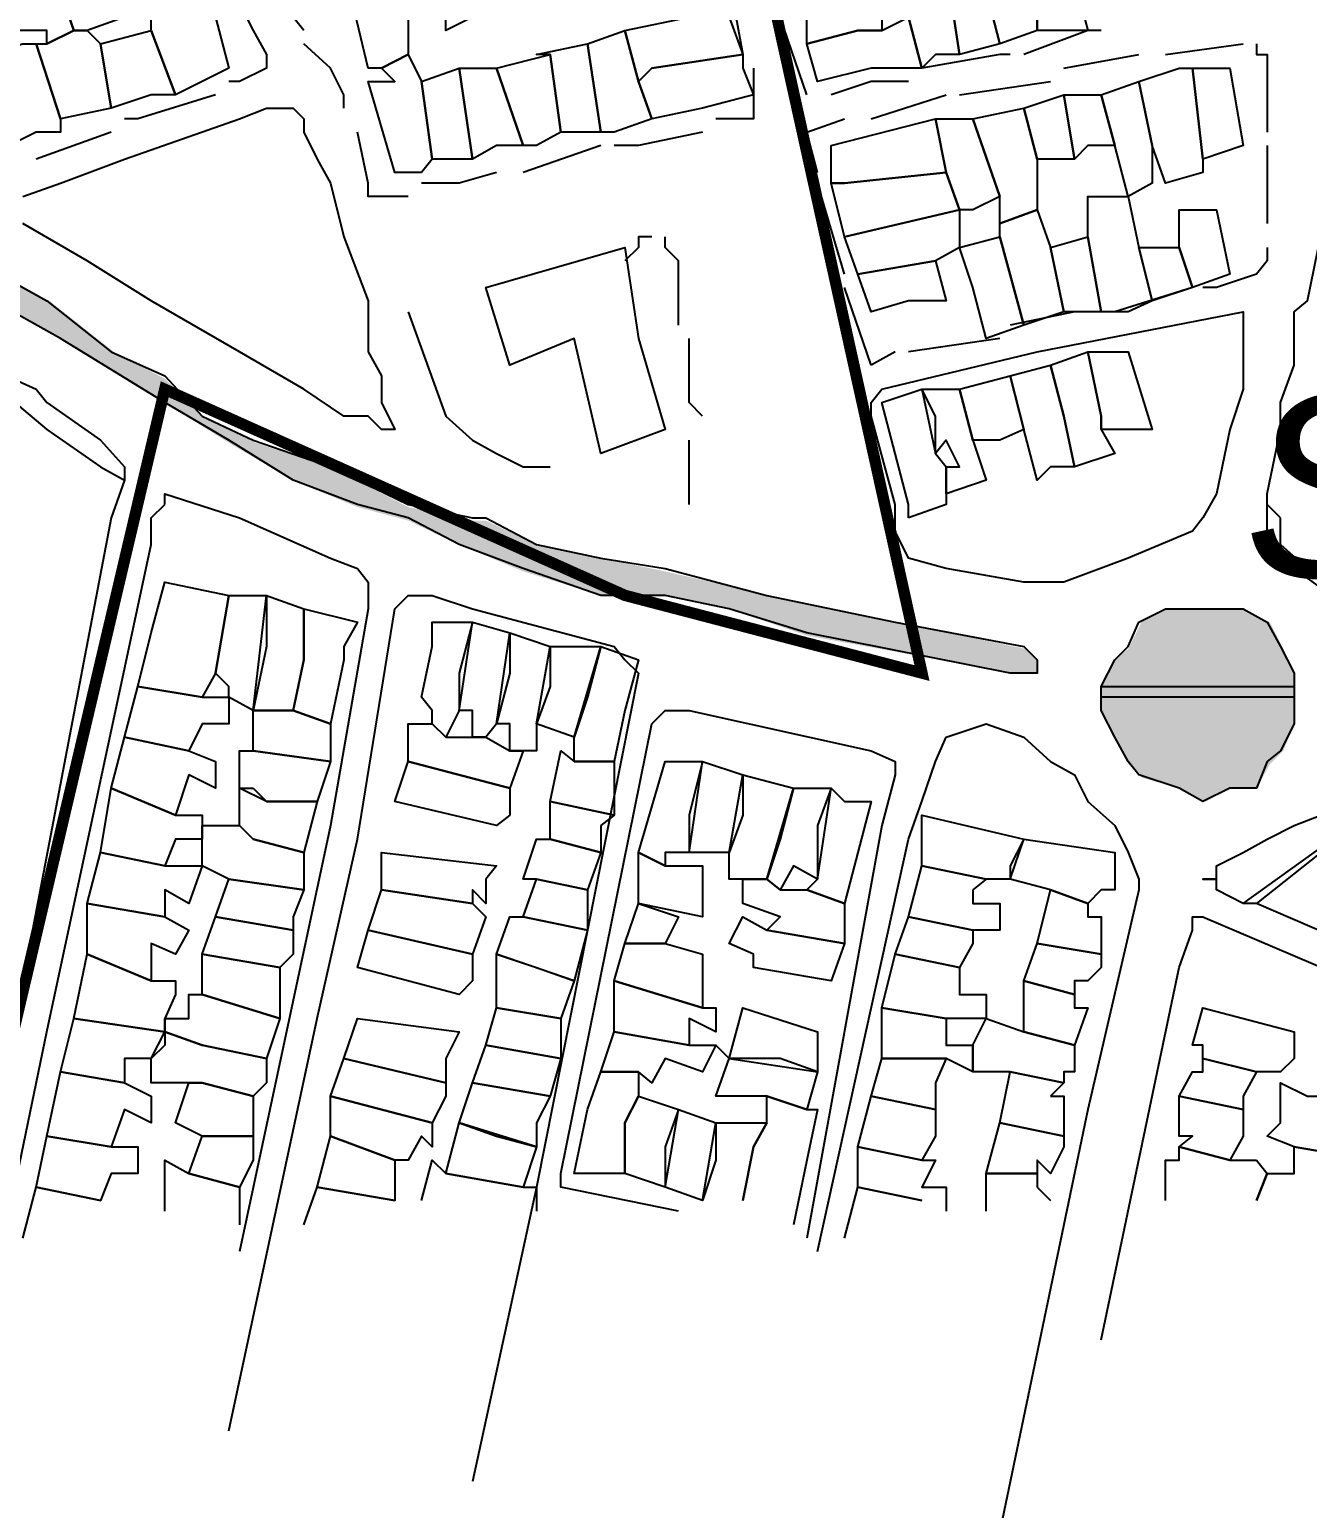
# Model space of a CAD drawing. Header units: millimetres. Extents: x -3588 to 75209, y -3737 to 38254.
# Drawn here: x 18194.7 to 18329.5, y 32647.2 to 32803.1 of the extents above; entities that cross this region are included whole.
import ezdxf

# ---------------------------------------------------------------- set-up
doc = ezdxf.new("R2010")
doc.units = ezdxf.units.MM
for name, color, linetype in [('H', 250, 'Continuous'), ('P', 253, 'Continuous'), ('T', 7, 'Continuous')]:
    doc.layers.add(name, color=color, linetype=linetype)

msp = doc.modelspace()

# ---------------------------------------------------------------- hatches: boundary and pattern name
at = {"layer": 'H', "linetype": 'Continuous'}
for points in [[(18165.442, 32789.491), (18156.128, 32793.443), (18146.526, 32798.805), (18131.578, 32806.983), (18120.84, 32813.768), (18112.662, 32817.993), (18103.348, 32823.354), (18092.337, 32830.14), (18085.552, 32834.093), (18078.782, 32836.91), (18072.012, 32840.862), (18072.012, 32842.271), (18072.012, 32843.679), (18073.421, 32843.679), (18083.023, 32838.318), (18092.337, 32832.669), (18095.154, 32831.548), (18103.348, 32825.899), (18111.254, 32821.946), (18122.248, 32816.585), (18131.578, 32811.224), (18139.756, 32806.983), (18150.767, 32800.213), (18157.536, 32796.26), (18168.275, 32790.899), (18175.044, 32786.658), (18181.814, 32782.705), (18196.777, 32774.527), (18203.547, 32769.166), (18208.924, 32766.333), (18212.877, 32762.38), (18218.51, 32759.564), (18226.416, 32757.019), (18234.61, 32752.794), (18241.38, 32751.37), (18242.788, 32751.37), (18248.149, 32748.841), (18254.935, 32747.417), (18261.704, 32746.008), (18272.715, 32743.48), (18286.27, 32740.647), (18299.809, 32737.831), (18300.946, 32736.694), (18300.946, 32735.286), (18298.401, 32735.286), (18276.668, 32739.239), (18268.474, 32742.056), (18261.704, 32743.48), (18254.935, 32743.48), (18246.741, 32746.008), (18239.971, 32748.841), (18234.61, 32751.37), (18229.249, 32752.794), (18222.463, 32755.611), (18215.694, 32759.564), (18208.924, 32763.805), (18198.186, 32770.574), (18185.767, 32777.344), (18180.406, 32779.888), (18175.044, 32784.129), (18165.442, 32789.491), (18165.442, 32789.491)], [(18321.27, 32742.056), (18322.679, 32742.056), (18325.495, 32740.647), (18326.92, 32737.831), (18328.04, 32735.286), (18328.04, 32733.878), (18328.04, 32732.469), (18328.04, 32729.925), (18326.92, 32727.092), (18325.495, 32725.684), (18324.087, 32723.155), (18321.27, 32723.155), (18318.726, 32721.731), (18315.909, 32723.155), (18311.956, 32724.275), (18310.548, 32725.684), (18309.123, 32728.516), (18307.715, 32731.045), (18307.715, 32732.469), (18307.715, 32733.878), (18309.123, 32736.694), (18310.548, 32737.831), (18311.956, 32740.647), (18314.501, 32742.056), (18315.909, 32742.056), (18318.726, 32742.056), (18321.27, 32742.056), (18321.27, 32742.056)]]:
    msp.add_hatch(color=256, dxfattribs=at).paths.add_polyline_path(points)

# ---------------------------------------------------------------- linework, layer by layer
at = {"layer": 'P', "const_width": 1.2}
for points in [[(18245.333, 32931.764), (18288.799, 32735.286), (18257.464, 32743.48), (18208.924, 32765.213), (18187.175, 32672.904)], [(18187.175, 32672.904), (18208.924, 32765.213), (18257.464, 32743.48), (18288.799, 32735.286), (18245.333, 32931.764)]]:
    msp.add_lwpolyline(points, dxfattribs=at)
at = {"layer": 'P'}
for points in [[(18200.73, 32803.03), (18199.322, 32803.03), (18196.489, 32811.224), (18196.489, 32812.632), (18202.139, 32814.04), (18204.683, 32804.454), (18200.73, 32803.03)], [(18299.537, 32811.224), (18300.946, 32808.391), (18300.946, 32803.03), (18296.993, 32801.621), (18295.584, 32807.271), (18295.584, 32809.815), (18296.993, 32809.815), (18296.993, 32812.632), (18299.537, 32814.04), (18299.537, 32811.224)], [(18193.961, 32811.224), (18196.489, 32812.632), (18196.489, 32811.224), (18199.322, 32803.03), (18196.489, 32801.621), (18196.489, 32803.03), (18192.552, 32803.03), (18191.128, 32809.815), (18191.128, 32811.224), (18193.961, 32811.224)], [(18241.38, 32804.454), (18238.563, 32803.03), (18238.563, 32805.862), (18237.139, 32811.224), (18241.38, 32812.632), (18242.788, 32804.454), (18241.38, 32804.454)], [(18295.584, 32808.391), (18295.584, 32807.271), (18296.993, 32801.621), (18292.752, 32800.501), (18291.343, 32809.815), (18290.223, 32811.224), (18291.343, 32811.224), (18292.752, 32811.224), (18295.584, 32812.632), (18295.584, 32809.815), (18295.584, 32808.391)], [(18300.946, 32805.862), (18300.946, 32808.391), (18299.537, 32811.224), (18303.762, 32812.632), (18306.307, 32803.03), (18300.946, 32803.03), (18300.946, 32805.862)], [(18234.61, 32804.454), (18234.61, 32800.501), (18231.778, 32799.077), (18230.369, 32799.077), (18227.825, 32809.815), (18233.202, 32811.224), (18234.61, 32804.454)], [(18223.6, 32803.03), (18222.463, 32804.454), (18219.647, 32808.391), (18219.647, 32809.815), (18222.463, 32809.815)], [(18290.223, 32800.501), (18288.799, 32799.077), (18287.39, 32804.454), (18285.982, 32808.391), (18291.343, 32809.815), (18292.752, 32800.501), (18290.223, 32800.501)], [(18215.694, 32808.391), (18216.814, 32805.862), (18218.238, 32803.03)], [(18268.474, 32808.391), (18269.898, 32800.501)], [(18212.877, 32797.668), (18210.045, 32796.26), (18207.5, 32803.03), (18207.5, 32805.862), (18210.045, 32807.271), (18212.877, 32807.271), (18214.285, 32804.454), (18215.694, 32799.077), (18212.877, 32797.668)], [(18283.438, 32803.03), (18282.029, 32803.03), (18276.668, 32801.621), (18276.668, 32805.862), (18284.574, 32807.271), (18284.574, 32803.03), (18283.438, 32803.03)], [(18260.296, 32799.077), (18258.888, 32797.668), (18257.464, 32803.03), (18264.249, 32804.454), (18268.474, 32804.454), (18269.898, 32800.501), (18260.296, 32799.077)], [(18276.668, 32796.26), (18273.851, 32804.454)], [(18285.982, 32799.077), (18283.438, 32799.077), (18277.788, 32797.668), (18276.668, 32801.621), (18282.029, 32803.03), (18284.574, 32803.03), (18287.39, 32804.454), (18288.799, 32799.077), (18285.982, 32799.077)], [(18202.139, 32801.621), (18203.275, 32794.852), (18197.914, 32793.716), (18195.369, 32801.621), (18196.489, 32801.621), (18199.322, 32803.03), (18200.73, 32803.03), (18202.139, 32801.621)], [(18207.5, 32796.26), (18203.275, 32794.852), (18202.139, 32801.621), (18207.5, 32803.03), (18210.045, 32796.26), (18207.5, 32796.26)], [(18218.238, 32803.03), (18219.647, 32800.501), (18219.647, 32799.077), (18216.814, 32797.668), (18215.694, 32797.668)], [(18258.888, 32797.668), (18260.296, 32793.716), (18256.343, 32792.307), (18254.935, 32792.307), (18253.527, 32801.621), (18257.464, 32803.03), (18258.888, 32797.668)], [(18307.715, 32803.03), (18306.307, 32803.03), (18299.537, 32800.501)], [(18195.369, 32792.307), (18192.552, 32790.899), (18192.552, 32792.307), (18191.128, 32797.668), (18189.72, 32800.501), (18193.961, 32801.621), (18195.369, 32801.621), (18197.914, 32793.716), (18197.914, 32792.307), (18195.369, 32792.307)], [(18227.825, 32794.852), (18227.825, 32796.26), (18226.416, 32799.077), (18223.6, 32801.621)], [(18252.102, 32792.307), (18250.694, 32792.307), (18249.574, 32800.501), (18248.149, 32800.501), (18253.527, 32801.621), (18254.935, 32792.307), (18252.102, 32792.307)], [(18314.501, 32800.501), (18322.679, 32801.621)], [(18324.087, 32801.621), (18324.087, 32800.501), (18325.223, 32800.501), (18325.223, 32799.077), (18325.223, 32796.26), (18325.223, 32792.307)], [(18236.019, 32788.066), (18233.202, 32788.066), (18230.369, 32797.668), (18233.202, 32797.668), (18231.778, 32799.077), (18234.61, 32800.501), (18236.019, 32797.668), (18237.139, 32789.491), (18236.019, 32788.066)], [(18248.149, 32790.899), (18246.741, 32790.899), (18243.924, 32799.077), (18249.574, 32800.501), (18250.694, 32792.307), (18248.149, 32790.899)], [(18265.657, 32794.852), (18260.296, 32793.716), (18258.888, 32797.668), (18260.296, 32799.077), (18269.898, 32800.501), (18269.898, 32799.077), (18271.019, 32796.26), (18265.657, 32794.852)], [(18298.113, 32800.501), (18296.993, 32800.501), (18288.799, 32799.077)], [(18303.762, 32799.077), (18311.668, 32800.501)], [(18239.971, 32789.491), (18237.139, 32789.491), (18236.019, 32797.668), (18239.971, 32799.077), (18241.38, 32789.491), (18239.971, 32789.491)], [(18243.924, 32790.899), (18241.38, 32789.491), (18239.971, 32799.077), (18243.924, 32799.077), (18246.741, 32790.899), (18243.924, 32790.899)], [(18271.019, 32799.077), (18271.019, 32796.26), (18271.019, 32794.852), (18271.019, 32793.716), (18269.898, 32793.716), (18267.066, 32793.716)], [(18318.438, 32789.491), (18318.438, 32788.066), (18314.501, 32786.946), (18313.076, 32790.899), (18311.668, 32797.668), (18315.909, 32799.077), (18317.317, 32799.077), (18318.438, 32789.491)], [(18318.438, 32799.077), (18321.27, 32799.077), (18322.679, 32790.899), (18318.438, 32789.491), (18317.317, 32799.077), (18318.438, 32799.077)], [(18287.39, 32797.668), (18283.438, 32797.668), (18279.213, 32796.26)], [(18292.752, 32796.26), (18302.354, 32797.668)], [(18313.076, 32790.899), (18313.076, 32786.946), (18310.548, 32785.538), (18309.123, 32790.899), (18307.715, 32796.26), (18311.668, 32797.668), (18313.076, 32790.899)], [(18193.961, 32785.538), (18197.914, 32786.946), (18204.683, 32789.491), (18216.814, 32793.716), (18219.647, 32794.852), (18221.055, 32794.852), (18222.463, 32794.852), (18223.6, 32793.716), (18223.6, 32792.307), (18225.008, 32789.491), (18226.416, 32786.946), (18227.825, 32781.297), (18230.369, 32774.527), (18230.369, 32769.166), (18231.778, 32766.621), (18231.778, 32763.805), (18233.202, 32760.972), (18231.778, 32760.972), (18230.369, 32762.38)], [(18214.285, 32796.26), (18206.092, 32793.716), (18204.683, 32793.716)], [(18283.438, 32793.716), (18291.343, 32796.26)], [(18300.946, 32789.491), (18300.946, 32784.129), (18296.993, 32782.705), (18296.993, 32785.538), (18294.176, 32793.716), (18299.537, 32794.852), (18300.946, 32789.491)], [(18302.354, 32789.491), (18300.946, 32789.491), (18299.537, 32794.852), (18303.762, 32796.26), (18304.899, 32789.491), (18302.354, 32789.491)], [(18306.307, 32790.899), (18304.899, 32789.491), (18303.762, 32796.26), (18307.715, 32796.26), (18309.123, 32790.899), (18306.307, 32790.899)], [(18277.788, 32788.066), (18276.668, 32792.307), (18280.621, 32793.716)], [(18280.621, 32786.946), (18279.213, 32786.946), (18279.213, 32790.899), (18290.223, 32793.716), (18291.343, 32788.066), (18280.621, 32786.946)], [(18294.176, 32784.129), (18292.752, 32784.129), (18291.343, 32788.066), (18290.223, 32793.716), (18294.176, 32793.716), (18296.993, 32785.538), (18294.176, 32784.129)], [(18203.275, 32792.307), (18195.369, 32789.491)], [(18231.778, 32785.538), (18230.369, 32785.538), (18230.369, 32786.946), (18229.249, 32792.307)], [(18265.657, 32792.307), (18258.888, 32790.899), (18256.343, 32790.899)], [(18254.935, 32790.899), (18246.741, 32788.066)], [(18325.223, 32790.899), (18325.223, 32785.538), (18325.223, 32782.705)], [(18243.924, 32788.066), (18239.971, 32786.946), (18236.019, 32786.946)], [(18280.621, 32781.297), (18279.213, 32786.946), (18280.621, 32786.946), (18291.343, 32788.066), (18292.752, 32784.129), (18280.621, 32781.297)], [(18234.61, 32785.538), (18231.778, 32785.538)], [(18280.621, 32777.344), (18277.788, 32786.946)], [(18310.548, 32773.391), (18307.715, 32773.391), (18306.307, 32781.297), (18306.307, 32785.538), (18310.548, 32785.538), (18311.668, 32780.176), (18313.076, 32774.527), (18310.548, 32773.391)], [(18331.993, 32743.48), (18328.04, 32746.297), (18325.223, 32748.841), (18325.223, 32750.249), (18325.223, 32751.658), (18325.223, 32753.066), (18325.223, 32754.202), (18326.632, 32760.972), (18326.632, 32763.805), (18328.04, 32767.742), (18328.04, 32773.391), (18329.448, 32774.527), (18331.993, 32786.946)], [(18292.752, 32782.705), (18292.752, 32781.297), (18292.752, 32780.176), (18290.223, 32778.752), (18282.029, 32777.344), (18280.621, 32781.297), (18292.752, 32784.129), (18292.752, 32782.705)], [(18302.354, 32780.176), (18303.762, 32773.391), (18299.537, 32771.983), (18296.993, 32781.297), (18296.993, 32782.705), (18300.946, 32784.129), (18302.354, 32780.176)], [(18321.27, 32777.344), (18317.317, 32775.935), (18315.909, 32780.176), (18315.909, 32784.129), (18319.862, 32784.129), (18321.27, 32777.344)], [(18181.814, 32782.705), (18196.489, 32774.527), (18203.275, 32769.166), (18208.924, 32766.621), (18212.877, 32762.38), (18218.238, 32759.852), (18226.416, 32757.019), (18234.61, 32753.066), (18241.38, 32751.658), (18242.788, 32751.658), (18248.149, 32748.841), (18254.935, 32747.417), (18261.704, 32746.297), (18272.427, 32743.48), (18285.982, 32740.647), (18299.537, 32738.103), (18300.946, 32736.694), (18300.946, 32735.286), (18298.113, 32735.286), (18276.668, 32739.527), (18268.474, 32742.056), (18261.704, 32743.48), (18254.935, 32743.48), (18246.741, 32746.297), (18239.971, 32748.841), (18234.61, 32751.658), (18229.249, 32753.066), (18222.463, 32755.611), (18215.694, 32759.852), (18208.924, 32763.805), (18197.914, 32770.574), (18185.767, 32777.344)], [(18230.369, 32762.38), (18227.825, 32762.38), (18223.6, 32765.213), (18216.814, 32769.166), (18207.5, 32774.527), (18200.73, 32778.752), (18193.961, 32782.705)], [(18160.081, 32781.297), (18160.081, 32778.752), (18166.85, 32775.935), (18172.228, 32771.983), (18177.589, 32774.527), (18181.814, 32773.391), (18182.95, 32771.983), (18189.72, 32767.742), (18195.369, 32765.213), (18196.489, 32763.805), (18202.139, 32759.852), (18204.683, 32757.019), (18204.683, 32755.611), (18203.275, 32751.658), (18193.961, 32702.83), (18193.961, 32699.998), (18192.552, 32699.998), (18184.359, 32658.228)], [(18260.296, 32781.297), (18258.888, 32781.297), (18258.888, 32780.176), (18257.464, 32778.752)], [(18263.113, 32771.983), (18263.113, 32775.935), (18263.113, 32778.752), (18261.704, 32780.176), (18261.704, 32781.297)], [(18299.537, 32771.983), (18295.584, 32770.574), (18294.176, 32775.935), (18292.752, 32780.176), (18296.993, 32781.297), (18299.537, 32771.983)], [(18306.307, 32773.391), (18303.762, 32773.391), (18302.354, 32780.176), (18306.307, 32781.297), (18307.715, 32773.391), (18306.307, 32773.391)], [(18258.888, 32770.574), (18261.704, 32760.972), (18254.935, 32758.427), (18252.102, 32770.574), (18245.333, 32767.742), (18242.788, 32775.935), (18257.464, 32780.176), (18258.888, 32770.574)], [(18317.317, 32775.935), (18313.076, 32774.527), (18311.668, 32780.176), (18315.909, 32780.176), (18317.317, 32775.935)], [(18325.223, 32780.176), (18325.223, 32778.752), (18324.087, 32777.344), (18319.862, 32775.935), (18318.438, 32775.935)], [(18287.39, 32774.527), (18283.438, 32773.391), (18282.029, 32777.344), (18290.223, 32778.752), (18291.343, 32774.527), (18287.39, 32774.527)], [(18283.438, 32767.742), (18280.621, 32775.935)], [(18317.317, 32775.935), (18309.123, 32773.391)], [(18176.165, 32771.983), (18176.165, 32773.391), (18177.589, 32773.391), (18181.814, 32770.574), (18189.72, 32766.621), (18196.489, 32760.972), (18202.139, 32757.019), (18204.683, 32755.611)], [(18234.61, 32773.391), (18238.563, 32762.38), (18241.38, 32759.852), (18243.924, 32758.427), (18246.741, 32757.019), (18249.574, 32757.019)], [(18322.679, 32765.213), (18321.27, 32760.972), (18319.862, 32754.202), (18318.438, 32751.658), (18317.317, 32750.249), (18310.548, 32747.417), (18303.762, 32744.888), (18299.537, 32744.888), (18291.343, 32746.297), (18287.39, 32747.417), (18285.982, 32750.249), (18285.982, 32751.658), (18285.982, 32753.066), (18283.438, 32762.38), (18283.438, 32763.805), (18284.574, 32765.213), (18300.946, 32769.166), (18322.679, 32773.391), (18322.679, 32767.742), (18322.679, 32765.213)], [(18306.307, 32773.391), (18304.899, 32773.391), (18298.113, 32771.983)], [(18265.657, 32762.38), (18264.249, 32763.805), (18264.249, 32769.166), (18264.249, 32770.574)], [(18296.993, 32770.574), (18287.39, 32769.166)], [(18285.982, 32769.166), (18283.438, 32767.742)], [(18307.715, 32760.972), (18309.123, 32758.427), (18304.899, 32757.019), (18303.762, 32762.38), (18302.354, 32767.742), (18306.307, 32769.166), (18307.715, 32762.38), (18307.715, 32760.972)], [(18310.548, 32760.972), (18307.715, 32760.972), (18307.715, 32762.38), (18306.307, 32769.166), (18310.548, 32769.166), (18313.076, 32760.972), (18310.548, 32760.972)], [(18302.354, 32757.019), (18300.946, 32755.611), (18299.537, 32760.972), (18298.113, 32766.621), (18302.354, 32767.742), (18303.762, 32762.38), (18304.899, 32757.019), (18302.354, 32757.019)], [(18287.39, 32751.658), (18287.39, 32753.066), (18285.982, 32758.427), (18284.574, 32763.805), (18288.799, 32765.213), (18290.223, 32758.427), (18291.343, 32757.019), (18291.343, 32754.202), (18291.343, 32753.066), (18287.39, 32751.658)], [(18290.223, 32762.38), (18288.799, 32765.213), (18292.752, 32765.213), (18294.176, 32759.852), (18295.584, 32755.611), (18291.343, 32754.202), (18291.343, 32757.019), (18292.752, 32757.019), (18291.343, 32759.852), (18290.223, 32758.427), (18290.223, 32762.38)], [(18296.993, 32759.852), (18294.176, 32759.852), (18292.752, 32765.213), (18298.113, 32766.621), (18299.537, 32760.972), (18296.993, 32759.852)], [(18264.249, 32753.066), (18264.249, 32755.611), (18264.249, 32758.427), (18264.249, 32759.852)], [(18191.128, 32671.767), (18196.489, 32697.453), (18207.5, 32748.841), (18207.5, 32751.658), (18208.924, 32753.066)], [(18208.924, 32753.066), (18208.924, 32754.202), (18216.814, 32751.658), (18226.416, 32747.417), (18229.249, 32746.297), (18230.369, 32744.888), (18230.369, 32743.48), (18230.369, 32742.056), (18226.416, 32719.202), (18216.814, 32674.312)], [(18326.632, 32751.658), (18325.223, 32753.066)], [(18326.632, 32748.841), (18326.632, 32751.658)], [(18326.632, 32748.841), (18329.448, 32746.297), (18334.825, 32743.48)], [(18207.5, 32739.527), (18208.924, 32744.888), (18215.694, 32743.48), (18214.285, 32735.286), (18212.877, 32732.741), (18206.092, 32733.878), (18207.5, 32739.527)], [(18219.647, 32738.103), (18218.238, 32731.333), (18215.694, 32732.741), (18215.694, 32733.878), (18214.285, 32735.286), (18215.694, 32743.48), (18219.647, 32743.48), (18219.647, 32738.103)], [(18215.694, 32655.395), (18225.008, 32698.878), (18229.249, 32717.778), (18233.202, 32742.056), (18234.61, 32743.48), (18237.139, 32743.48), (18241.38, 32742.056), (18256.343, 32738.103), (18257.464, 32736.694), (18258.888, 32735.286), (18248.149, 32681.081), (18241.38, 32650.034)], [(18223.6, 32739.527), (18223.6, 32736.694), (18222.463, 32731.333), (18218.238, 32731.333), (18219.647, 32743.48), (18223.6, 32742.056), (18223.6, 32739.527)], [(18227.825, 32738.103), (18227.825, 32736.694), (18226.416, 32729.925), (18222.463, 32731.333), (18223.6, 32736.694), (18223.6, 32742.056), (18229.249, 32740.647), (18227.825, 32738.103)], [(18321.27, 32742.056), (18322.679, 32742.056), (18325.223, 32740.647), (18326.632, 32738.103), (18328.04, 32735.286), (18328.04, 32733.878), (18328.04, 32732.741), (18328.04, 32729.925), (18326.632, 32727.092), (18325.223, 32725.972), (18324.087, 32723.155), (18321.27, 32723.155), (18318.438, 32721.731), (18315.909, 32723.155), (18311.668, 32724.564), (18310.548, 32725.972), (18309.123, 32728.516), (18307.715, 32731.333), (18307.715, 32732.741), (18307.715, 32733.878), (18309.123, 32736.694), (18310.548, 32738.103), (18311.668, 32740.647), (18314.501, 32742.056), (18315.909, 32742.056), (18318.438, 32742.056), (18321.27, 32742.056)], [(18239.971, 32735.286), (18239.971, 32731.333), (18238.563, 32728.516), (18237.139, 32729.925), (18237.139, 32731.333), (18236.019, 32732.741), (18237.139, 32738.103), (18237.139, 32740.647), (18241.38, 32740.647), (18239.971, 32735.286)], [(18245.333, 32735.286), (18243.924, 32729.925), (18242.788, 32728.516), (18241.38, 32728.516), (18241.38, 32731.333), (18239.971, 32731.333), (18241.38, 32740.647), (18245.333, 32739.527), (18245.333, 32735.286)], [(18249.574, 32733.878), (18248.149, 32729.925), (18248.149, 32727.092), (18246.741, 32727.092), (18245.333, 32727.092), (18245.333, 32729.925), (18243.924, 32729.925), (18245.333, 32739.527), (18249.574, 32738.103), (18249.574, 32733.878)], [(18253.527, 32732.741), (18252.102, 32728.516), (18248.149, 32729.925), (18249.574, 32738.103), (18254.935, 32738.103), (18253.527, 32732.741)], [(18257.464, 32731.333), (18256.343, 32725.972), (18252.102, 32725.972), (18252.102, 32728.516), (18254.935, 32738.103), (18258.888, 32736.694), (18257.464, 32731.333)], [(18212.877, 32732.741), (18215.694, 32732.741), (18215.694, 32729.925), (18212.877, 32729.925), (18211.453, 32727.092), (18204.683, 32728.516), (18206.092, 32733.878), (18212.877, 32732.741)], [(18307.715, 32733.878), (18328.04, 32733.878)], [(18328.04, 32732.741), (18307.715, 32732.741)], [(18226.416, 32728.516), (18226.416, 32725.972), (18218.238, 32727.092), (18218.238, 32731.333), (18222.463, 32731.333), (18226.416, 32729.925), (18226.416, 32728.516)], [(18263.113, 32678.553), (18250.694, 32681.081), (18250.694, 32682.506), (18260.296, 32729.925), (18261.704, 32731.333), (18264.249, 32731.333), (18283.438, 32727.092), (18285.982, 32725.972), (18285.982, 32724.564), (18284.574, 32719.202), (18276.668, 32675.72)], [(18237.139, 32729.925), (18238.563, 32728.516), (18241.38, 32728.516), (18242.788, 32728.516), (18245.333, 32727.092), (18246.741, 32727.092), (18245.333, 32723.155), (18234.61, 32725.972), (18234.61, 32729.925), (18237.139, 32729.925)], [(18277.788, 32674.312), (18287.39, 32717.778), (18288.799, 32721.731), (18290.223, 32725.972), (18291.343, 32728.516), (18295.584, 32729.925), (18299.537, 32728.516), (18302.354, 32725.972), (18304.899, 32724.564), (18306.307, 32721.731), (18309.123, 32719.202), (18310.548, 32716.37), (18311.668, 32713.553), (18311.668, 32712.417), (18306.307, 32689.275), (18295.584, 32637.903)], [(18211.453, 32727.092), (18214.285, 32725.972), (18214.285, 32723.155), (18211.453, 32724.564), (18210.045, 32720.323), (18203.275, 32723.155), (18204.683, 32728.516), (18211.453, 32727.092)], [(18218.238, 32727.092), (18226.416, 32725.972), (18225.008, 32721.731), (18219.647, 32721.731), (18216.814, 32723.155), (18216.814, 32727.092), (18218.238, 32727.092)], [(18252.102, 32725.972), (18256.343, 32725.972), (18256.343, 32721.731), (18256.343, 32720.323), (18249.574, 32721.731), (18250.694, 32727.092), (18252.102, 32725.972)], [(18322.679, 32711.008), (18337.642, 32721.731), (18334.825, 32727.092)], [(18245.333, 32720.323), (18243.924, 32719.202), (18233.202, 32721.731), (18234.61, 32725.972), (18245.333, 32723.155), (18245.333, 32720.323)], [(18264.249, 32720.323), (18264.249, 32716.37), (18261.704, 32716.37), (18261.704, 32714.961), (18258.888, 32716.37), (18261.704, 32725.972), (18265.657, 32725.972), (18264.249, 32720.323)], [(18269.898, 32720.323), (18268.474, 32716.37), (18264.249, 32716.37), (18265.657, 32725.972), (18269.898, 32724.564), (18269.898, 32720.323)], [(18210.045, 32720.323), (18212.877, 32720.323), (18212.877, 32719.202), (18212.877, 32717.778), (18210.045, 32717.778), (18208.924, 32714.961), (18202.139, 32716.37), (18203.275, 32723.155), (18210.045, 32720.323)], [(18218.238, 32723.155), (18219.647, 32721.731), (18225.008, 32721.731), (18223.6, 32716.37), (18218.238, 32717.778), (18216.814, 32719.202), (18216.814, 32723.155), (18218.238, 32723.155)], [(18273.851, 32717.778), (18272.427, 32713.553), (18269.898, 32713.553), (18268.474, 32713.553), (18268.474, 32716.37), (18269.898, 32724.564), (18275.26, 32723.155), (18273.851, 32717.778)], [(18277.788, 32719.202), (18277.788, 32713.553), (18275.26, 32714.961), (18273.851, 32712.417), (18272.427, 32713.553), (18275.26, 32723.155), (18279.213, 32723.155), (18277.788, 32719.202)], [(18280.621, 32721.731), (18283.438, 32721.731), (18280.621, 32711.008), (18276.668, 32712.417), (18277.788, 32713.553), (18279.213, 32723.155), (18280.621, 32721.731)], [(18254.935, 32719.202), (18254.935, 32716.37), (18249.574, 32717.778), (18249.574, 32721.731), (18256.343, 32720.323), (18254.935, 32719.202)], [(18337.642, 32721.731), (18324.087, 32711.008)], [(18298.113, 32714.961), (18298.113, 32713.553), (18295.584, 32713.553), (18288.799, 32714.961), (18288.799, 32720.323), (18299.537, 32717.778), (18298.113, 32714.961)], [(18343.003, 32702.83), (18324.087, 32711.008), (18322.679, 32711.008), (18319.862, 32712.417), (18319.862, 32713.553), (18318.438, 32713.553), (18319.862, 32713.553), (18319.862, 32714.961), (18322.679, 32716.37), (18325.223, 32717.778), (18328.04, 32719.202), (18330.873, 32720.323)], [(18216.814, 32719.202), (18218.238, 32717.778), (18223.6, 32716.37), (18223.6, 32712.417), (18215.694, 32713.553), (18212.877, 32714.961), (18212.877, 32716.37), (18212.877, 32717.778), (18212.877, 32719.202), (18216.814, 32719.202)], [(18249.574, 32717.778), (18254.935, 32716.37), (18253.527, 32712.417), (18248.149, 32713.553), (18246.741, 32713.553), (18248.149, 32717.778), (18249.574, 32717.778)], [(18307.715, 32712.417), (18306.307, 32711.008), (18302.354, 32712.417), (18298.113, 32713.553), (18299.537, 32717.778), (18309.123, 32716.37), (18309.123, 32712.417), (18307.715, 32712.417)], [(18208.924, 32714.961), (18212.877, 32714.961), (18211.453, 32711.008), (18208.924, 32712.417), (18208.924, 32709.6), (18200.73, 32711.008), (18202.139, 32716.37), (18208.924, 32714.961)], [(18242.788, 32713.553), (18242.788, 32711.008), (18241.38, 32712.417), (18241.38, 32711.008), (18231.778, 32712.417), (18231.778, 32716.37), (18243.924, 32714.961), (18242.788, 32713.553)], [(18261.704, 32714.961), (18264.249, 32714.961), (18265.657, 32714.961), (18265.657, 32709.6), (18258.888, 32711.008), (18258.888, 32716.37), (18261.704, 32714.961)], [(18294.176, 32712.417), (18294.176, 32711.008), (18296.993, 32711.008), (18296.993, 32708.192), (18294.176, 32708.192), (18287.39, 32709.6), (18288.799, 32714.961), (18295.584, 32713.553), (18294.176, 32712.417)], [(18222.463, 32709.6), (18222.463, 32708.192), (18214.285, 32709.6), (18215.694, 32713.553), (18223.6, 32712.417), (18222.463, 32709.6)], [(18241.38, 32711.008), (18242.788, 32709.6), (18241.38, 32705.647), (18230.369, 32708.192), (18231.778, 32712.417), (18241.38, 32711.008)], [(18253.527, 32709.6), (18253.527, 32708.192), (18246.741, 32709.6), (18248.149, 32713.553), (18253.527, 32712.417), (18253.527, 32709.6)], [(18272.427, 32713.553), (18273.851, 32712.417), (18276.668, 32712.417), (18280.621, 32711.008), (18280.621, 32706.767), (18272.427, 32708.192), (18273.851, 32709.6), (18269.898, 32711.008), (18269.898, 32713.553), (18272.427, 32713.553)], [(18306.307, 32711.008), (18306.307, 32709.6), (18307.715, 32709.6), (18307.715, 32705.647), (18300.946, 32706.767), (18302.354, 32712.417), (18306.307, 32711.008)], [(18208.924, 32709.6), (18211.453, 32708.192), (18210.045, 32705.647), (18207.5, 32706.767), (18207.5, 32702.83), (18200.73, 32705.647), (18200.73, 32711.008), (18208.924, 32709.6)], [(18260.296, 32706.767), (18257.464, 32706.767), (18258.888, 32711.008), (18263.113, 32709.6), (18261.704, 32706.767), (18260.296, 32706.767)], [(18222.463, 32705.647), (18221.055, 32704.239), (18212.877, 32705.647), (18214.285, 32709.6), (18222.463, 32708.192), (18222.463, 32705.647)], [(18246.741, 32709.6), (18253.527, 32708.192), (18252.102, 32702.83), (18243.924, 32705.647), (18245.333, 32709.6), (18246.741, 32709.6)], [(18272.427, 32708.192), (18280.621, 32706.767), (18279.213, 32702.83), (18271.019, 32704.239), (18271.019, 32705.647), (18268.474, 32706.767), (18269.898, 32709.6), (18272.427, 32708.192)], [(18294.176, 32706.767), (18292.752, 32704.239), (18285.982, 32705.647), (18287.39, 32709.6), (18294.176, 32708.192), (18294.176, 32706.767)], [(18307.715, 32664.998), (18315.909, 32704.239), (18317.317, 32708.192), (18317.317, 32709.6), (18318.438, 32709.6), (18337.642, 32701.406), (18338.762, 32699.998), (18340.187, 32697.453), (18338.762, 32696.045), (18337.642, 32682.506), (18330.873, 32655.395)], [(18241.38, 32702.83), (18239.971, 32701.406), (18229.249, 32704.239), (18230.369, 32708.192), (18241.38, 32705.647), (18241.38, 32702.83)], [(18261.704, 32706.767), (18265.657, 32705.647), (18265.657, 32699.998), (18256.343, 32702.83), (18257.464, 32706.767), (18261.704, 32706.767)], [(18307.715, 32704.239), (18306.307, 32702.83), (18304.899, 32702.83), (18304.899, 32701.406), (18299.537, 32702.83), (18300.946, 32706.767), (18307.715, 32705.647), (18307.715, 32704.239)], [(18207.5, 32702.83), (18210.045, 32702.83), (18210.045, 32701.406), (18208.924, 32698.878), (18208.924, 32697.453), (18199.322, 32698.878), (18200.73, 32705.647), (18207.5, 32702.83)], [(18221.055, 32701.406), (18221.055, 32698.878), (18212.877, 32701.406), (18212.877, 32705.647), (18221.055, 32704.239), (18221.055, 32701.406)], [(18248.149, 32704.239), (18252.102, 32702.83), (18250.694, 32698.878), (18243.924, 32699.998), (18243.924, 32705.647), (18248.149, 32704.239)], [(18292.752, 32702.83), (18292.752, 32701.406), (18295.584, 32701.406), (18295.584, 32698.878), (18291.343, 32698.878), (18284.574, 32699.998), (18285.982, 32705.647), (18292.752, 32704.239), (18292.752, 32702.83)], [(18265.657, 32699.998), (18267.066, 32699.998), (18267.066, 32697.453), (18264.249, 32698.878), (18264.249, 32696.045), (18256.343, 32697.453), (18256.343, 32702.83), (18265.657, 32699.998)], [(18304.899, 32701.406), (18304.899, 32699.998), (18306.307, 32699.998), (18304.899, 32696.045), (18299.537, 32697.453), (18299.537, 32702.83), (18304.899, 32701.406)], [(18212.877, 32701.406), (18221.055, 32698.878), (18219.647, 32694.637), (18212.877, 32696.045), (18208.924, 32697.453), (18208.924, 32698.878), (18211.453, 32698.878), (18211.453, 32701.406), (18212.877, 32701.406)], [(18250.694, 32698.878), (18250.694, 32694.637), (18242.788, 32696.045), (18243.924, 32699.998), (18250.694, 32698.878)], [(18273.851, 32694.637), (18268.474, 32694.637), (18269.898, 32699.998), (18277.788, 32697.453), (18277.788, 32693.228), (18273.851, 32694.637)], [(18291.343, 32697.453), (18291.343, 32696.045), (18294.176, 32696.045), (18294.176, 32693.228), (18291.343, 32694.637), (18284.574, 32694.637), (18284.574, 32699.998), (18291.343, 32698.878), (18291.343, 32697.453)], [(18328.04, 32694.637), (18326.632, 32693.228), (18324.087, 32693.228), (18318.438, 32694.637), (18318.438, 32696.045), (18317.317, 32696.045), (18318.438, 32699.998), (18328.04, 32697.453), (18328.04, 32694.637)], [(18208.924, 32696.045), (18207.5, 32694.637), (18204.683, 32694.637), (18204.683, 32692.092), (18197.914, 32693.228), (18199.322, 32698.878), (18208.924, 32697.453), (18208.924, 32696.045)], [(18238.563, 32694.637), (18238.563, 32692.092), (18227.825, 32694.637), (18229.249, 32698.878), (18239.971, 32697.453), (18238.563, 32694.637)], [(18299.537, 32697.453), (18304.899, 32696.045), (18304.899, 32693.228), (18303.762, 32693.228), (18303.762, 32692.092), (18298.113, 32693.228), (18294.176, 32693.228), (18294.176, 32696.045), (18295.584, 32698.878), (18299.537, 32697.453)], [(18219.647, 32692.092), (18218.238, 32690.684), (18212.877, 32692.092), (18211.453, 32692.092), (18207.5, 32692.092), (18207.5, 32694.637), (18208.924, 32697.453), (18212.877, 32696.045), (18219.647, 32694.637), (18219.647, 32692.092)], [(18264.249, 32696.045), (18267.066, 32696.045), (18265.657, 32693.228), (18261.704, 32694.637), (18260.296, 32692.092), (18258.888, 32693.228), (18254.935, 32693.228), (18256.343, 32697.453), (18264.249, 32696.045)], [(18242.788, 32696.045), (18250.694, 32694.637), (18249.574, 32690.684), (18241.38, 32692.092), (18242.788, 32696.045)], [(18268.474, 32694.637), (18277.788, 32693.228), (18276.668, 32689.275), (18272.427, 32690.684), (18268.474, 32690.684), (18267.066, 32690.684), (18268.474, 32694.637), (18267.066, 32696.045), (18268.474, 32694.637)], [(18238.563, 32690.684), (18237.139, 32687.867), (18226.416, 32690.684), (18227.825, 32694.637), (18238.563, 32692.092), (18238.563, 32690.684)], [(18290.223, 32692.092), (18290.223, 32689.275), (18283.438, 32690.684), (18284.574, 32694.637), (18291.343, 32694.637), (18290.223, 32692.092)], [(18322.679, 32690.684), (18322.679, 32689.275), (18315.909, 32690.684), (18317.317, 32693.228), (18318.438, 32693.228), (18318.438, 32694.637), (18324.087, 32693.228), (18322.679, 32690.684)], [(18204.683, 32692.092), (18207.5, 32690.684), (18207.5, 32687.867), (18204.683, 32689.275), (18203.275, 32685.322), (18196.489, 32686.443), (18197.914, 32693.228), (18204.683, 32692.092)], [(18218.238, 32687.867), (18218.238, 32686.443), (18212.877, 32686.443), (18210.045, 32687.867), (18211.453, 32692.092), (18212.877, 32692.092), (18218.238, 32690.684), (18218.238, 32687.867)], [(18248.149, 32687.867), (18248.149, 32686.443), (18248.149, 32685.322), (18239.971, 32687.867), (18241.38, 32692.092), (18249.574, 32690.684), (18248.149, 32687.867)], [(18253.527, 32689.275), (18254.935, 32693.228), (18258.888, 32693.228), (18258.888, 32690.684), (18257.464, 32687.867), (18257.464, 32682.506), (18252.102, 32682.506), (18253.527, 32689.275)], [(18302.354, 32690.684), (18303.762, 32690.684), (18303.762, 32686.443), (18296.993, 32687.867), (18298.113, 32693.228), (18303.762, 32692.092), (18302.354, 32690.684)], [(18336.234, 32686.443), (18336.234, 32683.914), (18328.04, 32685.322), (18325.223, 32686.443), (18326.632, 32687.867), (18326.632, 32689.275), (18326.632, 32692.092), (18329.448, 32690.684), (18336.234, 32690.684), (18336.234, 32686.443)], [(18237.139, 32686.443), (18237.139, 32685.322), (18236.019, 32686.443), (18234.61, 32683.914), (18233.202, 32683.914), (18226.416, 32686.443), (18226.416, 32690.684), (18237.139, 32687.867), (18237.139, 32686.443)], [(18261.704, 32685.322), (18261.704, 32681.081), (18257.464, 32682.506), (18257.464, 32687.867), (18258.888, 32690.684), (18263.113, 32689.275), (18261.704, 32685.322)], [(18269.898, 32679.673), (18271.019, 32685.322), (18272.427, 32687.867), (18272.427, 32690.684), (18276.668, 32689.275), (18277.788, 32689.275), (18276.668, 32683.914)], [(18290.223, 32686.443), (18288.799, 32683.914), (18282.029, 32685.322), (18283.438, 32690.684), (18290.223, 32689.275), (18290.223, 32686.443)], [(18322.679, 32686.443), (18321.27, 32683.914), (18315.909, 32685.322), (18317.317, 32686.443), (18315.909, 32686.443), (18315.909, 32690.684), (18322.679, 32689.275), (18322.679, 32686.443)], [(18267.066, 32683.914), (18265.657, 32679.673), (18261.704, 32681.081), (18263.113, 32689.275), (18267.066, 32687.867), (18267.066, 32683.914)], [(18243.924, 32686.443), (18248.149, 32685.322), (18246.741, 32681.081), (18238.563, 32682.506), (18239.971, 32687.867), (18243.924, 32686.443)], [(18265.657, 32679.673), (18267.066, 32687.867), (18272.427, 32687.867), (18271.019, 32685.322), (18269.898, 32679.673)], [(18303.762, 32685.322), (18302.354, 32682.506), (18300.946, 32683.914), (18300.946, 32682.506), (18295.584, 32682.506), (18296.993, 32687.867), (18303.762, 32686.443), (18303.762, 32685.322)], [(18203.275, 32685.322), (18206.092, 32685.322), (18206.092, 32683.914), (18206.092, 32682.506), (18203.275, 32682.506), (18202.139, 32679.673), (18195.369, 32681.081), (18196.489, 32686.443), (18203.275, 32685.322)], [(18218.238, 32683.914), (18216.814, 32681.081), (18211.453, 32682.506), (18212.877, 32686.443), (18218.238, 32686.443), (18218.238, 32683.914)], [(18233.202, 32682.506), (18233.202, 32679.673), (18225.008, 32681.081), (18226.416, 32686.443), (18233.202, 32683.914), (18233.202, 32682.506)], [(18288.799, 32679.673), (18282.029, 32681.081), (18282.029, 32685.322), (18288.799, 32683.914)], [(18314.501, 32679.673), (18314.501, 32683.914), (18315.909, 32683.914), (18315.909, 32685.322), (18321.27, 32683.914), (18324.087, 32683.914)], [(18324.087, 32679.673), (18325.223, 32682.506), (18328.04, 32682.506), (18328.04, 32685.322), (18336.234, 32683.914), (18334.825, 32681.081)], [(18208.924, 32678.553), (18208.924, 32683.914), (18211.453, 32682.506)], [(18236.019, 32679.673), (18237.139, 32683.914), (18238.563, 32682.506), (18246.741, 32681.081), (18248.149, 32681.081), (18248.149, 32678.553)], [(18276.668, 32683.914), (18275.26, 32677.128)], [(18288.799, 32683.914), (18290.223, 32683.914), (18288.799, 32681.081), (18291.343, 32681.081), (18291.343, 32678.553)], [(18324.087, 32683.914), (18325.223, 32682.506), (18324.087, 32679.673)], [(18193.961, 32675.72), (18195.369, 32681.081), (18202.139, 32679.673)], [(18211.453, 32682.506), (18216.814, 32681.081), (18216.814, 32677.128)], [(18223.6, 32677.128), (18225.008, 32681.081), (18233.202, 32679.673)], [(18280.621, 32675.72), (18282.029, 32681.081), (18288.799, 32679.673)], [(18295.584, 32678.553), (18295.584, 32682.506), (18300.946, 32682.506), (18300.946, 32681.081)], [(18300.946, 32681.081), (18302.354, 32679.673)]]:
    msp.add_lwpolyline(points, dxfattribs=at)

# ---------------------------------------------------------------- texts
at = {"layer": 'T', "insert": (18322.791, 32764.637), "char_height": 19.20446, "attachment_point": 1}
msp.add_mtext('{\\fArial|b0|i1|c0|p18;SAN CAYETANO}', dxfattribs=at)

doc.saveas('drawing.dxf')
